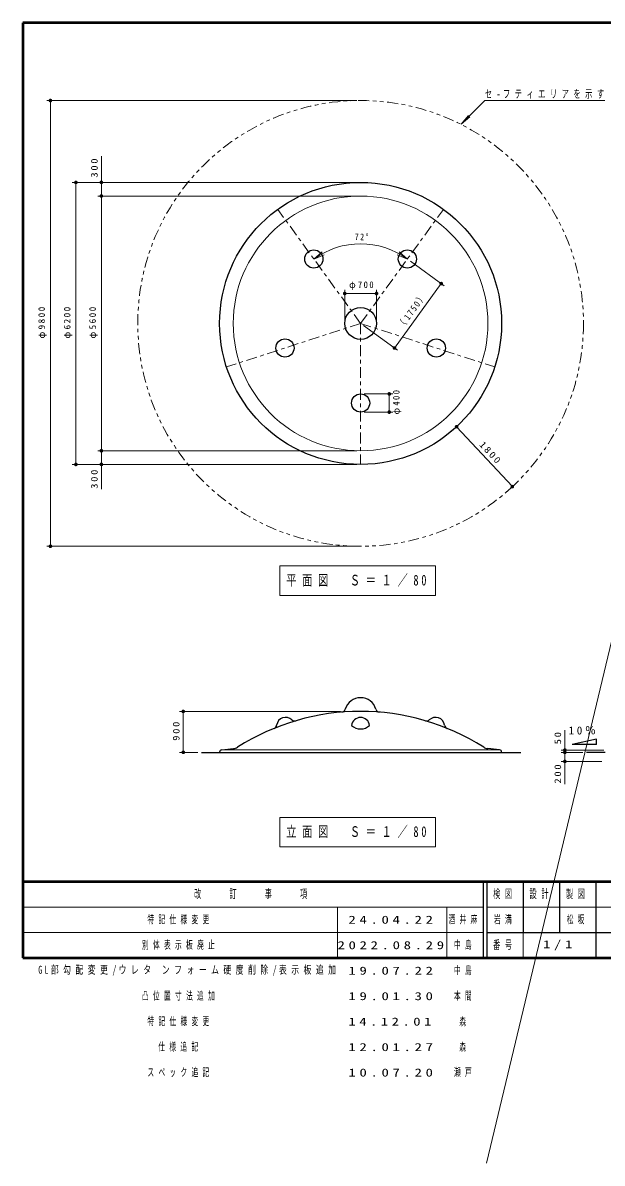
# Model space of a CAD drawing. Units: millimetres on the paper, scale 1:80. Extents: x -365 to 0, y -56 to 257.
# Drawn here: x -365 to -205.8, y -56.4 to 257 of the extents above; entities that cross this region are included whole.
import ezdxf
from ezdxf.enums import TextEntityAlignment as Align

# ---------------------------------------------------------------- set-up
doc = ezdxf.new("R2010")
doc.units = ezdxf.units.MM
doc.linetypes.add('USER2', pattern=[6, 3, -1, 1, -1])
doc.linetypes.add('USER3', pattern=[8, 3, -1, 1, -1, 1, -1])
doc.layers.add('LY_1', color=7, linetype='Continuous', lineweight=13)
doc.layers.add('LY_2', color=7, linetype='Continuous', lineweight=13)
doc.styles.add('ＭＳ ゴシック', font='')
doc.styles.get('ＭＳ ゴシック').set_extended_font_data('MS Gothic')

# ---------------------------------------------------------------- blocks, each defined once
blk = doc.blocks.new('filled_dot')
at = {"color": 0, "linetype": 'Continuous', "lineweight": -2, "const_width": 1.25}
blk.add_lwpolyline([(-0.625, 0, 1), (0.625, 0, 1)], format="xyb", close=True, dxfattribs=at)
blk = doc.blocks.new('open_arrow')
at = {"color": 0, "linetype": 'Continuous', "lineweight": -2}
blk.add_lwpolyline([(7.5, 1.25), (0, 0), (7.5, -1.25)], dxfattribs=at)

msp = doc.modelspace()

# ---------------------------------------------------------------- linework, layer by layer
at = {"layer": 'LY_1'}
for p, q in [((-273.156, 235.64), (-358.406, 235.64)), ((-357.406, 113.14), (-357.406, 235.64)), ((-238.043, 235.618), (-244.473, 229.188)), ((-238.043, 235.618), (-205.036, 235.618)), ((-244.473, 229.188), (-242.544, 231.486)), ((-244.473, 229.188), (-242.175, 231.116)), ((-343.406, 209.39), (-343.406, 220.33)), ((-273.156, 213.14), (-351.406, 213.14)), ((-350.406, 135.64), (-350.406, 213.14)), ((-273.156, 213.14), (-344.406, 213.14)), ((-273.156, 209.39), (-344.406, 209.39)), ((-343.406, 139.39), (-343.406, 209.39)), ((-258.489, 191.5), (-249.185, 184.74)), ((-249.994, 185.328), (-262.852, 167.631)), ((-237.531, -56.39), (-179.52, 186.106)), ((-276.531, 175.39), (-276.531, 183.609)), ((-276.531, 182.609), (-267.781, 182.609)), ((-267.781, 175.39), (-267.781, 183.609)), ((-271.347, 173.803), (-262.043, 167.043)), ((-271.156, 155.015), (-263.278, 155.015)), ((-264.278, 155.015), (-264.278, 150.015)), ((-271.156, 150.015), (-263.278, 150.015)), ((-245.771, 146.011), (-247.236, 144.649)), ((-230.451, 129.533), (-245.771, 146.011)), ((-273.156, 139.39), (-344.406, 139.39)), ((-343.406, 128.816), (-343.406, 139.39)), ((-273.156, 135.64), (-351.406, 135.64)), ((-273.156, 135.64), (-344.406, 135.64)), ((-230.451, 129.533), (-231.915, 128.171)), ((-273.156, 113.14), (-358.406, 113.14)), ((-294.333, 107.737), (-294.333, 99.604)), ((-251.533, 107.737), (-294.333, 107.737)), ((-251.533, 99.604), (-251.533, 107.737)), ((-294.333, 99.604), (-251.533, 99.604)), ((-277.692, 67.766), (-321.906, 67.766)), ((-320.906, 56.516), (-320.906, 67.766)), ((-216.025, 56.516), (-216.025, 62.642)), ((-316.906, 56.516), (-321.906, 56.516)), ((-310.281, 57.204), (-234.031, 57.204)), ((-205.275, 57.141), (-217.025, 57.141)), ((-211.266, 56.516), (-217.025, 56.516)), ((-211.045, 56.516), (-217.025, 56.516)), ((-216.025, 47.803), (-216.025, 56.516)), ((-205.9, 54.016), (-217.025, 54.016)), ((-294.333, 38.642), (-294.333, 30.508)), ((-251.533, 38.642), (-294.333, 38.642)), ((-251.533, 30.508), (-251.533, 38.642)), ((-294.333, 30.508), (-251.533, 30.508))]:
    msp.add_line(p, q, dxfattribs=at)
at = {"layer": 'LY_1', "linetype": 'USER2'}
for p, q in [((-272.156, 174.39), (-294.932, 205.74)), ((-272.156, 174.39), (-249.379, 205.74)), ((-272.156, 174.391), (-309.009, 162.416)), ((-272.156, 174.39), (-272.156, 135.64)), ((-272.156, 174.39), (-235.302, 162.416))]:
    msp.add_line(p, q, dxfattribs=at)
at = {"layer": 'LY_1', "lineweight": 25}
for p, q in [((-207.314, 60.095), (-214.024, 58.645)), ((-207.314, 58.645), (-207.314, 60.095)), ((-315.906, 56.516), (-228.113, 56.516)), ((-310.906, 56.579), (-310.906, 56.516)), ((-310.343, 57.201), (-307.078, 57.527)), ((-233.969, 57.201), (-237.233, 57.527)), ((-233.406, 56.579), (-233.406, 56.516)), ((-207.314, 58.645), (-214.024, 58.645)), ((-204.9, 56.516), (-210.111, 56.516))]:
    msp.add_line(p, q, dxfattribs=at)
at = {"layer": 'LY_1', "linetype": 'USER3'}
msp.add_circle((-272.156, 174.39), 61.25, dxfattribs=at)
at = {"layer": 'LY_1', "lineweight": 25}
for centre, radius in [((-272.156, 174.39), 38.75), ((-285.014, 192.088), 2.5), ((-259.298, 192.088), 2.5), ((-272.156, 174.39), 4.375), ((-292.96, 167.631), 2.5), ((-251.351, 167.631), 2.5), ((-272.156, 152.515), 2.5)]:
    msp.add_circle(centre, radius, dxfattribs=at)
at = {"layer": 'LY_1'}
msp.add_circle((-272.156, 174.39), 35, dxfattribs=at)
msp.add_arc((-272.156, 174.39), 21.875, 53.99999, 125.99999, dxfattribs=at)
at = {"layer": 'LY_1', "lineweight": 25}
for centre, radius, start, end in [((-272.156, 67.141), 4.375, 16.17525, 163.82475), ((-272.156, 4.807), 62.96, 57.49995, 122.50005), ((-292.754, 63.64), 2.5, 46.71219, 171.87883), ((-277.438, 68.673), 1.125, 274.72807, 343.82475), ((-272.156, 63.605), 2.5, 7.47224, 172.52776), ((-266.874, 68.673), 1.125, 196.17525, 265.27193), ((-251.558, 63.64), 2.5, 8.12117, 133.28781), ((-296.342, 64.152), 1.125, 292.17368, 351.87883), ((-290.268, 66.279), 1.125, 226.71219, 286.41733), ((-272.156, 66.592), 3.637, 226.96007, 313.03992), ((-254.043, 66.279), 1.125, 253.58266, 313.28781), ((-247.969, 64.152), 1.125, 188.12117, 247.82632), ((-310.281, 56.579), 0.625, 95.71059, 180), ((-307.327, 60.015), 2.5, 275.71059, 302.50005), ((-236.984, 60.015), 2.5, 237.49995, 264.28941), ((-234.031, 56.579), 0.625, 0, 84.28941)]:
    msp.add_arc(centre, radius, start, end, dxfattribs=at)
at = {"layer": 'LY_2', "lineweight": 50}
for p, q in [((0, 257), (-365, 257)), ((-365, 257), (-365, 0)), ((-365, 21), (0, 21)), ((-365, 0), (0, 0))]:
    msp.add_line(p, q, dxfattribs=at)
at = {"layer": 'LY_2', "lineweight": 25}
for p, q in [((-238.5, 21), (-238.5, 0)), ((-237.5, 21), (-237.5, 0)), ((-227.5, 21), (-227.5, 7)), ((-217.5, 21), (-217.5, 7)), ((-207.5, 21), (-207.5, 0)), ((-237.5, 7), (0, 7))]:
    msp.add_line(p, q, dxfattribs=at)
at = {"layer": 'LY_2'}
for p, q in [((-365, 14), (-238.5, 14)), ((-278.5, 14), (-278.5, 0)), ((-248.5, 14), (-248.5, 0)), ((-237.5, 14), (-182.5, 14)), ((-365, 7), (-238.5, 7)), ((-227.5, 7), (-227.5, 0))]:
    msp.add_line(p, q, dxfattribs=at)

# ---------------------------------------------------------------- block references
at = {"layer": 'LY_1', "xscale": 0.4, "yscale": 0.4}
for name, p, rotation in [('filled_dot', (-357.406, 235.64), 270), ('filled_dot', (-350.406, 213.14), 270), ('filled_dot', (-343.406, 213.14), 270), ('filled_dot', (-343.406, 209.39), 270), ('filled_dot', (-343.406, 209.39), 90), ('open_arrow', (-285.014, 192.088), 32.1), ('open_arrow', (-259.298, 192.088), 147.9), ('filled_dot', (-249.994, 185.328), 234), ('filled_dot', (-267.781, 182.609), 180), ('filled_dot', (-262.852, 167.631), 54), ('filled_dot', (-264.278, 155.015), 270), ('filled_dot', (-264.278, 150.015), 90), ('filled_dot', (-245.771, 146.011), 312.9), ('filled_dot', (-343.406, 139.39), 90), ('filled_dot', (-343.406, 139.39), 270), ('filled_dot', (-350.406, 135.64), 90), ('filled_dot', (-343.406, 135.64), 90), ('filled_dot', (-230.451, 129.533), 132.9), ('filled_dot', (-357.406, 113.14), 90), ('filled_dot', (-320.906, 67.766), 270), ('filled_dot', (-320.906, 56.516), 90), ('filled_dot', (-216.025, 57.141), 270), ('filled_dot', (-216.025, 56.516), 270), ('filled_dot', (-216.025, 56.516), 90), ('filled_dot', (-216.025, 54.016), 90)]:
    msp.add_blockref(name, p, dxfattribs=dict(at, rotation=rotation))
msp.add_blockref('filled_dot', (-276.531, 182.609), dxfattribs=at)

# ---------------------------------------------------------------- texts
at = {"layer": 'LY_1', "style": 'ＭＳ ゴシック', "width": 0.6}
for p in [(-245, -17.5), (-245, -24.5)]:
    msp.add_text('森', height=2.199, dxfattribs=at).set_placement(p, align=Align.MIDDLE_LEFT)
at = {"layer": 'LY_1', "style": 'ＭＳ ゴシック'}
for s, insert, char_height, attachment_point in [('\\T1.61;\\W0.65;セ-フティエリアを示す', (-238.036, 236.118), 2.199, 7), ('\\T1.33;\\W0.95;φ700', (-271.744, 183.609), 1.833, 8), ('\\T1.56;\\W0.7;平面図\u3000Ｓ＝１／80', (-272.933, 103.671), 2.933, 5), ('\\T1.5;10％', (-214.979, 62.509), 2.199, 4), ('\\T1.56;\\W0.7;立面図\u3000Ｓ＝１／80', (-272.933, 34.575), 2.933, 5), ('\\T1.64;\\W0.6;特記仕様変更', (-330.75, 10.5), 2.199, 4), ('\\T1.5;\\W1.35;24.04.22', (-275.5, 10.5), 2.199, 4), ('\\T1.64;\\W0.6;酒井麻', (-248, 10.5), 2.199, 4), ('\\T1.64;\\W0.6;岩満', (-235.5, 10.5), 2.199, 4), ('\\T1.64;\\W0.6;松坂', (-212.5, 10.5), 2.199, 5), ('\\T1.64;\\W0.6;別体表示板廃止', (-332.25, 3.5), 2.199, 4), ('\\T1.5;\\W1.35;2022.08.29', (-278.5, 3.5), 2.199, 4), ('\\T1.64;\\W0.6;中島', (-246.5, 3.5), 2.199, 4), ('\\T1.5;\\W1.35;1/1', (-217.5, 3.5), 2.199, 5), ('\\T1.57;\\W0.7;GL部勾配変更/ウレタ\\~ンフォーム硬度削除/表示板追加', (-360.75, -3.5), 2.199, 4), ('\\T1.5;\\W1.35;19.07.22', (-275.5, -3.5), 2.199, 4), ('\\T1.64;\\W0.6;中島', (-246.5, -3.5), 2.199, 4), ('\\T1.64;\\W0.6;凸位置寸法追加', (-332.25, -10.5), 2.199, 4), ('\\T1.64;\\W0.6;本間', (-246.5, -10.5), 2.199, 4), ('\\T1.5;\\W1.35;19.01.30', (-275.5, -10.5), 2.199, 4), ('\\T1.64;\\W0.6;特記仕様変更', (-330.75, -17.5), 2.199, 4), ('\\T1.47;\\W1.35;14.12.01', (-275.5, -17.5), 2.199, 4), ('\\T1.64;\\W0.6;仕様追記', (-327.75, -24.5), 2.199, 4), ('\\T1.5;\\W1.35;12.01.27', (-275.5, -24.5), 2.199, 4), ('\\T1.64;\\W0.6;スペック追記', (-330.75, -31.5), 2.199, 4), ('\\T1.5;\\W1.35;10.07.20', (-275.5, -31.5), 2.199, 4), ('\\T1.64;\\W0.6;瀬戸', (-246.5, -31.5), 2.199, 4)]:
    msp.add_mtext(s, dxfattribs=dict(at, insert=insert, char_height=char_height, attachment_point=attachment_point))
at = {"layer": 'LY_1', "char_height": 1.833, "style": 'ＭＳ ゴシック'}
for s, insert, attachment_point, rotation in [('\\T1.33;\\W1.15;300', (-344.406, 217.33), 8, 90), ('\\T1.33;\\W0.85;72°', (-271.758, 197.262), 8, 359.003), ('\\T1.33;φ9800', (-358.406, 174.798), 8, 90), ('\\T1.33;φ6200', (-351.406, 174.798), 8, 90), ('\\T1.33;φ5600', (-344.406, 174.798), 8, 90), ('\\T1.33;\\W0.9;（1750）', (-256.983, 177.41), 8, 54), ('\\T1.33;\\W0.95;φ400', (-263.278, 152.927), 2, 90), ('\\T1.33;\\W1.15;1800', (-237.092, 138.144), 8, 312.914), ('\\T1.33;\\W1.15;300', (-344.406, 131.816), 8, 90), ('\\T1.33;\\W1.15;900', (-321.906, 62.558), 8, 90), ('\\T1.34;\\W1.15;50', (-217.025, 60.642), 8, 90), ('\\T1.33;\\W1.15;200', (-217.025, 50.803), 8, 90)]:
    msp.add_mtext(s, dxfattribs=dict(at, insert=insert, attachment_point=attachment_point, rotation=rotation))
at = {"layer": 'LY_2', "char_height": 2.346, "attachment_point": 5, "style": 'ＭＳ ゴシック'}
for s, insert in [('\\T1.64;\\W0.6;改\u3000\u3000訂\u3000\u3000事\u3000\u3000項', (-301.75, 17.5)), ('\\T1.64;\\W0.6;検図', (-232.5, 17.5)), ('\\T1.64;\\W0.6;設計', (-222.5, 17.5)), ('\\T1.64;\\W0.6;製図', (-212.5, 17.5)), ('\\T1.64;\\W0.6;番号', (-232.5, 3.5))]:
    msp.add_mtext(s, dxfattribs=dict(at, insert=insert))

doc.saveas('drawing.dxf')
